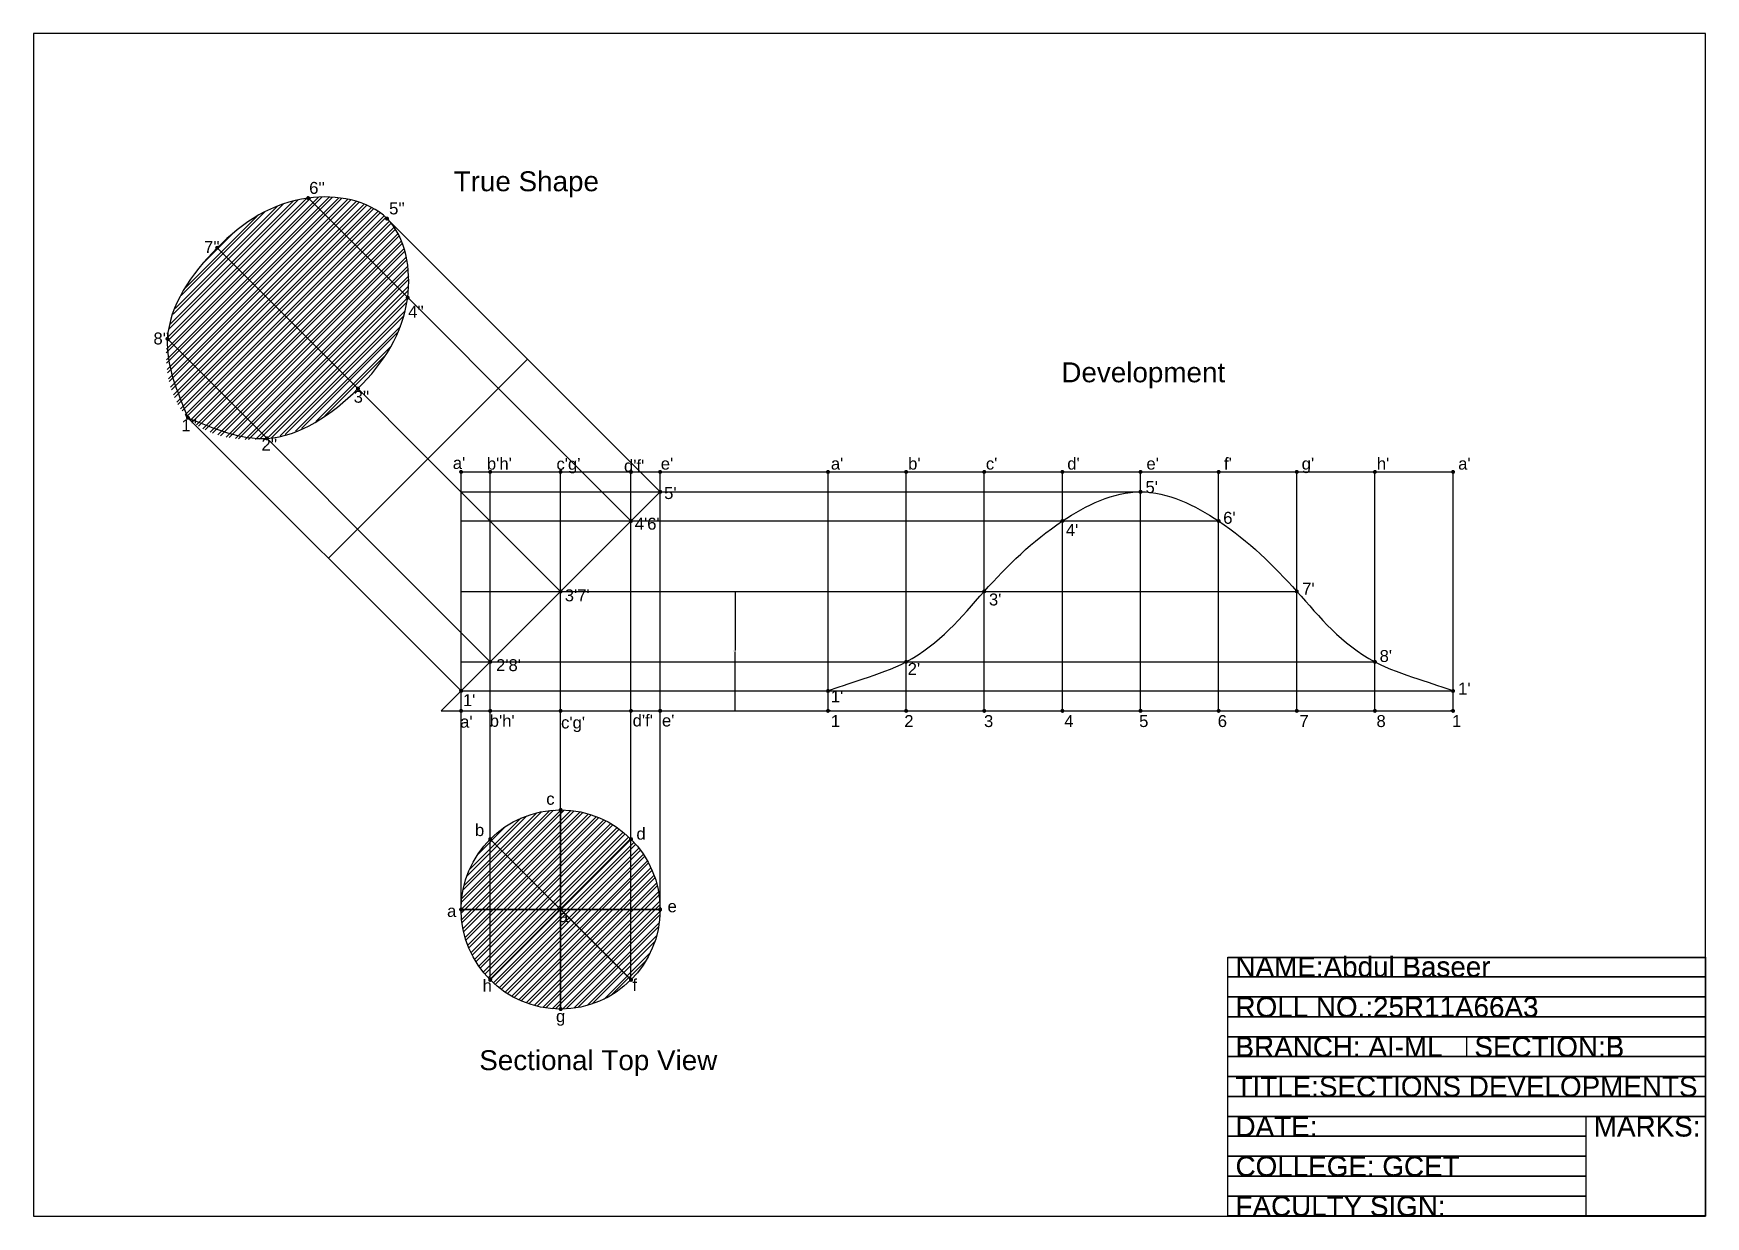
# Model space of a CAD drawing. Header units: millimetres. Extents: x 0 to 420, y 0 to 297.
import ezdxf

# ---------------------------------------------------------------- set-up
doc = ezdxf.new("R2010")
doc.units = ezdxf.units.MM
doc.header["$PDMODE"] = 32
doc.header["$PDSIZE"] = 2
doc.styles.get("Standard").update_dxf_attribs({"font": 'arial.ttf'})
doc.dimstyles.get("Standard").update_dxf_attribs({"dimtxt": 0.18, "dimasz": 0.18, "dimexe": 0.18, "dimexo": 0.0625, "dimgap": 0.09, "dimtad": 0, "dimtih": 1, "dimtoh": 1, "dimdec": 4, "dimzin": 0, "dimdsep": 46, "dimtxsty": 'Standard', "dimcen": 0.09, "dimadec": 0, "dimazin": 0, "dimtfac": 1, "dimtdec": 4, "dimtofl": 0, "dimtmove": 0, "dimatfit": 3, "dimfxl": 1, "dimtolj": 1, "dimtzin": 0, "dimarcsym": 0})
pattern_1 = [(45, (10.5253, -1.3631), (-1.325825, 1.325825), []), (45, (11.4092, -1.3631), (-1.325825, 1.325825), [])]

# ---------------------------------------------------------------- blocks, each defined once
blk = doc.blocks.new('*U13')
blk.add_line((0, 50), (0, 0))
blk = doc.blocks.new('*U14')
at = {"color": 0, "linetype": 'ByBlock', "lineweight": -2, "transparency": 16777216}
blk.add_blockref('*U13', (557.94, 78.5), dxfattribs=at)
for p, rotation in [((557.94, 128.5), 180), ((575.62, 85.82), 44.99999999999999), ((575.62, 121.18), 135), ((540.26, 121.18), 225.0000000000001), ((540.26, 85.82), 315.0000000000001), ((582.94, 103.5), 90), ((532.94, 103.5), 270)]:
    blk.add_blockref('*U13', p, dxfattribs=dict(at, rotation=rotation))
blk = doc.blocks.new('*D15')
at = {"color": 0, "lineweight": -2, "transparency": 16777216}
for p, q in [((132.48, 156.9), (176.4, 156.9)), ((176.22, 156.72), (176.22, 142.09)), ((176.22, 127.08), (176.22, 141.72)), ((132.48, 126.9), (176.4, 126.9))]:
    blk.add_line(p, q, dxfattribs=at)
at = {"color": 0, "transparency": 16777216}
for points in [[(176.19, 156.72), (176.25, 156.72), (176.22, 156.9)], [(176.19, 127.08), (176.25, 127.08), (176.22, 126.9)]]:
    blk.add_solid(points, dxfattribs=at)
at = {"layer": 'Defpoints', "color": 0, "transparency": 16777216}
for p in [(132.41, 156.9), (176.22, 156.9), (132.41, 126.9)]:
    blk.add_point(p, dxfattribs=at)
at = {"color": 0, "transparency": 16777216, "insert": (176.22, 141.9), "char_height": 0.18, "attachment_point": 5}
blk.add_mtext('\\A1;30mm', dxfattribs=at)

msp = doc.modelspace()

# ---------------------------------------------------------------- hatches: boundary and pattern name
h = msp.add_hatch()
h.set_pattern_fill('ANSI32', color=256, scale=5)
h.set_pattern_definition(pattern_1)
edge = h.paths.add_edge_path()
edge.add_spline(control_points=[(38.82128, 200.49679), (34.10931, 205.20876), (30.90232, 223.40851), (44.87723, 244.44084), (65.90956, 258.41575), (92.12143, 253.79694), (96.74024, 227.58507), (82.76533, 206.55274), (61.733, 192.57783), (43.53325, 195.78482), (38.82128, 200.49679)], knot_values=[0, 0, 0, 0, 20.487387511, 46.537656675, 72.587925839, 93.07531335, 113.562700862, 139.612970026, 165.66323919, 186.150626701, 186.150626701, 186.150626701, 186.150626701], degree=3, periodic=0)
h = msp.add_hatch()
h.set_pattern_fill('ANSI32', color=256, scale=5)
h.set_pattern_definition(pattern_1)
h.paths.add_polyline_path([(132.41358, 101.77767, -0.412749847), (132.16359, 102.02642, 0.193719636), (114.91357, 94.88123, -0.197613227), (114.98591, 94.70534, -0.198912367), (114.91269, 94.52857), (132.23681, 77.20445, -0.198912367), (132.41358, 77.27767)])
h.paths.add_polyline_path([(149.91448, 94.52857, -0.198912367), (149.84125, 94.70534, -0.197613227), (149.9136, 94.88123, 0.193719636), (132.66358, 102.02642, -0.412749847), (132.41358, 101.77767), (132.41358, 77.27767, -0.198912367), (132.59036, 77.20445)])
h.paths.add_polyline_path([(150.09125, 94.45534, -0.198912367), (149.91448, 94.52857), (132.59036, 77.20445, -0.198912367), (132.66358, 77.02767), (150.09125, 77.02767)])
h.paths.add_polyline_path([(150.26714, 94.52768, -0.197613227), (150.09125, 94.45534), (150.09125, 77.02767), (157.16358, 77.02767, -0.412749847), (157.41233, 77.27767, 0.193719636)])
h.paths.add_polyline_path([(157.41233, 76.77768, -0.412749847), (157.16358, 77.02767), (150.09125, 77.02767), (150.09125, 59.6, -0.197613227), (150.26714, 59.52766, 0.193719636)])
h.paths.add_polyline_path([(150.09125, 77.02767), (132.66358, 77.02767, -0.198912367), (132.59036, 76.8509), (149.91448, 59.52678, -0.198912367), (150.09125, 59.6)])
h.paths.add_polyline_path([(132.59036, 76.8509, -0.198912367), (132.41358, 76.77767), (132.41358, 52.27767, -0.412749847), (132.66358, 52.02892, 0.193719636), (149.9136, 59.17411, -0.197613227), (149.84125, 59.35, -0.198912367), (149.91448, 59.52678)])
h.paths.add_polyline_path([(132.41358, 76.77767, -0.198912367), (132.23681, 76.8509), (114.91269, 59.52678, -0.198912367), (114.98591, 59.35, -0.197613227), (114.91357, 59.17411, 0.193719636), (132.16359, 52.02892, -0.412749847), (132.41358, 52.27767)])
h.paths.add_polyline_path([(132.23681, 76.8509, -0.198912367), (132.16358, 77.02767), (114.73591, 77.02767), (114.73591, 59.6, -0.198912367), (114.91269, 59.52678)])
h.paths.add_polyline_path([(114.73591, 77.02767), (107.66358, 77.02767, -0.412749847), (107.41483, 76.77768, 0.193719636), (114.56002, 59.52766, -0.197613227), (114.73591, 59.6)])
h.paths.add_polyline_path([(114.73591, 94.45534, -0.197613227), (114.56002, 94.52768, 0.193719636), (107.41483, 77.27767, -0.412749847), (107.66358, 77.02767), (114.73591, 77.02767)])
h.paths.add_polyline_path([(114.91269, 94.52857, -0.198912367), (114.73591, 94.45534), (114.73591, 77.02767), (132.16358, 77.02767, -0.198912367), (132.23681, 77.20445)])

# ---------------------------------------------------------------- linework, layer by layer
for p, q in [((150.09125, 174.58215), (68.82217, 255.85123)), ((157.41358, 181.90448), (88.33888, 250.97919)), ((132.41358, 156.90448), (45.96683, 243.35123)), ((114.73591, 139.22681), (33.46683, 220.49589)), ((74.08951, 165.22856), (124.08951, 215.22856)), ((107.41358, 131.90448), (38.23127, 201.0868)), ((107.41358, 126.90448), (107.41358, 186.90448)), ((107.41358, 186.90448), (157.41358, 186.90448)), ((114.73591, 126.90448), (114.73591, 186.90448)), ((132.41358, 126.90448), (132.41358, 186.90448)), ((150.09125, 126.90448), (150.09125, 186.90448)), ((157.41358, 126.90448), (157.41358, 186.90448)), ((157.41358, 186.90448), (356.57539, 186.90448)), ((199.57539, 186.90448), (199.57539, 126.90448)), ((219.20039, 126.90448), (219.20039, 186.90448)), ((238.82539, 126.90448), (238.82539, 186.90448)), ((258.45039, 126.90448), (258.45039, 186.90448)), ((278.07539, 126.90448), (278.07539, 186.90448)), ((297.70039, 126.90448), (297.70039, 186.90448)), ((317.32539, 126.90448), (317.32539, 186.90448)), ((336.95039, 126.90448), (336.95039, 186.90448)), ((356.57539, 126.90448), (356.57539, 186.90448)), ((102.41358, 126.90448), (157.59036, 182.08126)), ((107.41358, 181.90448), (278.07539, 181.90448)), ((107.41358, 174.58215), (297.70039, 174.58215)), ((107.41358, 156.90448), (317.32539, 156.90448)), ((107.41358, 139.22681), (336.95039, 139.22681)), ((107.41358, 131.90448), (356.57539, 131.90448)), ((102.41358, 126.90448), (356.82539, 126.90448)), ((107.41358, 77.02767), (107.41358, 126.90448)), ((114.73591, 59.35), (114.73591, 126.90448)), ((132.41358, 102.02767), (132.41358, 126.90448)), ((150.09125, 59.35), (150.09125, 126.90448)), ((157.41358, 77.02767), (157.41358, 126.90448)), ((199.57539, 126.90448), (356.57539, 126.90448)), ((420, 60.08527), (300, 60.08527)), ((420, 60), (300, 60)), ((420, 55.08527), (300, 55.08527)), ((420, 55), (300, 55)), ((420, 50.08527), (300, 50.08527)), ((420, 50), (300, 50)), ((420, 45.08527), (300, 45.08527)), ((420, 45), (300, 45)), ((360, 40.08527), (360, 45.08527)), ((360, 40), (360, 45)), ((420, 40.08527), (300, 40.08527)), ((420, 40), (300, 40)), ((420, 35.08527), (300, 35.08527)), ((420, 35), (300, 35)), ((420, 30.08527), (300, 30.08527)), ((420, 30), (300, 30)), ((420, 25.08527), (300, 25.08527)), ((420, 25.08527), (300, 25.08527)), ((420, 25), (300, 25)), ((420, 25), (300, 25)), ((390, 0.08527), (390, 25.08527)), ((390, 0), (390, 25)), ((390, 20.08527), (300, 20.08527)), ((390, 20), (300, 20)), ((390, 15.08527), (300, 15.08527)), ((390, 15), (300, 15)), ((390, 10.08527), (300, 10.08527)), ((390, 10), (300, 10)), ((390, 5.08527), (300, 5.08527)), ((390, 5), (300, 5)), ((420, 0.08527), (300, 0.08527)), ((420, 0), (300, 0)), ((420, 0.08527), (360, 0.08527)), ((420, 0), (360, 0))]:
    msp.add_line(p, q)
for points in [[(0, 0), (420, 0), (420, 297), (0, 297)], [(420, 0.08527), (300, 0.08527), (300, 65.08527), (420, 65.08527)], [(420, 0), (300, 0), (300, 65), (420, 65)]]:
    msp.add_lwpolyline(points, close=True)
at = {"const_width": 0.5}
for points in [[(68.74895, 255.67446, 1), (69.24895, 255.67446, 1)], [(88.57128, 250.49679, 1), (89.07128, 250.49679, 1)], [(45.89361, 243.17446, 1), (46.39361, 243.17446, 1)], [(93.74895, 230.67446, 1), (94.24895, 230.67446, 1)], [(33.39361, 220.31912, 1), (33.89361, 220.31912, 1)], [(81.24895, 207.81912, 1), (81.74895, 207.81912, 1)], [(38.57128, 200.49679, 1), (39.07128, 200.49679, 1)], [(58.39361, 195.31912, 1), (58.89361, 195.31912, 1)], [(107.16358, 186.90448, 1), (107.66358, 186.90448, 1)], [(114.48591, 186.90448, 1), (114.98591, 186.90448, 1)], [(132.16358, 186.90448, 1), (132.66358, 186.90448, 1)], [(149.84125, 186.90448, 1), (150.34125, 186.90448, 1)], [(157.16358, 186.90448, 1), (157.66358, 186.90448, 1)], [(199.32539, 186.90448, 1), (199.82539, 186.90448, 1)], [(218.95039, 186.90448, 1), (219.45039, 186.90448, 1)], [(238.57539, 186.90448, 1), (239.07539, 186.90448, 1)], [(258.20039, 186.90448, 1), (258.70039, 186.90448, 1)], [(277.82539, 186.90448, 1), (278.32539, 186.90448, 1)], [(297.45039, 186.90448, 1), (297.95039, 186.90448, 1)], [(317.07539, 186.90448, 1), (317.57539, 186.90448, 1)], [(336.70039, 186.90448, 1), (337.20039, 186.90448, 1)], [(356.32539, 186.90448, 1), (356.82539, 186.90448, 1)], [(157.16358, 181.90448, 1), (157.66358, 181.90448, 1)], [(277.82539, 181.90448, 1), (278.32539, 181.90448, 1)], [(149.84125, 174.58215, 1), (150.34125, 174.58215, 1)], [(258.20039, 174.58215, 1), (258.70039, 174.58215, 1)], [(297.45039, 174.58215, 1), (297.95039, 174.58215, 1)], [(132.16358, 156.90448, 1), (132.66358, 156.90448, 1)], [(238.57539, 156.90448, 1), (239.07539, 156.90448, 1)], [(317.07539, 156.90448, 1), (317.57539, 156.90448, 1)], [(114.48591, 139.22681, 1), (114.98591, 139.22681, 1)], [(218.95039, 139.22681, 1), (219.45039, 139.22681, 1)], [(336.70039, 139.22681, 1), (337.20039, 139.22681, 1)], [(107.16358, 131.90448, 1), (107.66358, 131.90448, 1)], [(199.32539, 131.90448, 1), (199.82539, 131.90448, 1)], [(356.32539, 131.90448, 1), (356.82539, 131.90448, 1)], [(107.16358, 126.90448, 1), (107.66358, 126.90448, 1)], [(114.48591, 126.90448, 1), (114.98591, 126.90448, 1)], [(132.16358, 126.90448, 1), (132.66358, 126.90448, 1)], [(149.84125, 126.90448, 1), (150.34125, 126.90448, 1)], [(157.16358, 126.90448, 1), (157.66358, 126.90448, 1)], [(199.32539, 126.90448, 1), (199.82539, 126.90448, 1)], [(218.95039, 126.90448, 1), (219.45039, 126.90448, 1)], [(238.57539, 126.90448, 1), (239.07539, 126.90448, 1)], [(258.20039, 126.90448, 1), (258.70039, 126.90448, 1)], [(277.82539, 126.90448, 1), (278.32539, 126.90448, 1)], [(297.45039, 126.90448, 1), (297.95039, 126.90448, 1)], [(317.07539, 126.90448, 1), (317.57539, 126.90448, 1)], [(336.70039, 126.90448, 1), (337.20039, 126.90448, 1)], [(356.32539, 126.90448, 1), (356.82539, 126.90448, 1)], [(132.16358, 102.02767, 1), (132.66358, 102.02767, 1)], [(114.48591, 94.70534, 1), (114.98591, 94.70534, 1)], [(149.84125, 94.70534, 1), (150.34125, 94.70534, 1)], [(107.16358, 77.02767, 1), (107.66358, 77.02767, 1)], [(132.16358, 77.02767, 1), (132.66358, 77.02767, 1)], [(157.16358, 77.02767, 1), (157.66358, 77.02767, 1)], [(114.48591, 59.35, 1), (114.98591, 59.35, 1)], [(149.84125, 59.35, 1), (150.34125, 59.35, 1)], [(132.16358, 52.02767, 1), (132.66358, 52.02767, 1)]]:
    msp.add_lwpolyline(points, format="xyb", close=True, dxfattribs=at)
msp.add_circle((132.41358, 77.02767), 25)
msp.add_spline([(38.82128, 200.49679), (33.64361, 220.31912), (46.14361, 243.17446), (68.99895, 255.67446), (88.82128, 250.49679), (93.99895, 230.67446), (81.49895, 207.81912), (58.64361, 195.31912), (38.82128, 200.49679)], degree=3)
msp.add_open_spline([(199.57539, 131.90448), (203.78666, 133.69184), (223.4378, 138.27215), (238.36774, 157.21872), (255.85415, 174.40992), (278.07539, 185.21924), (300.29663, 174.40992), (317.78304, 157.21872), (332.71298, 138.27215), (352.36412, 133.69184), (356.57539, 131.90448)], degree=3, knots=[0, 0, 0, 0, 20.946530704, 47.359418183, 73.772305662, 94.718836366, 115.66536707, 142.078254549, 168.491142028, 189.437672732, 189.437672732, 189.437672732, 189.437672732])
for points in [[(200.24248, 126.90448), (199.98407, 126.98348), (199.73801, 127.0634), (199.50458, 127.14425)], [(356.64619, 127.14425), (356.41277, 127.0634), (356.16671, 126.98348), (355.9083, 126.90448)]]:
    msp.add_open_spline(points, degree=3)

# ---------------------------------------------------------------- block references
msp.add_blockref('*U14', (-425.5251, -26.47324))

# ---------------------------------------------------------------- texts
for s, p in [(' NAME:Abdul Baseer', (300, 60.18454)), (' NAME:Abdul Baseer', (300, 60.09927)), (' ROLL NO.:25R11A66A3', (300, 50.08527)), (' ROLL NO.:25R11A66A3', (300, 50)), (' BRANCH: AI-ML ', (300, 40.08527)), (' BRANCH: AI-ML ', (300, 40)), (' SECTION:B', (360, 40.08527)), (' SECTION:B', (360, 40)), (' TITLE:SECTIONS DEVELOPMENTS', (300, 30.08527)), (' TITLE:', (300, 30)), (' DATE: ', (300, 20.08527)), (' DATE: ', (300, 20)), (' MARKS:', (390, 20.08527)), (' MARKS:', (390, 20)), (' COLLEGE: GCET', (300, 10.08527)), (' COLLEGE: GCET', (300, 10)), (' FACULTY SIGN:', (300, 0.08527)), (' FACULTY SIGN:', (300, 0))]:
    msp.add_text(s, height=5).set_placement(p)
at = {"attachment_point": 1}
for s, insert, char_height in [('True Shape', (105.5545, 262.3797), 5), ("6''", (69.2557, 259.72019), 3), ("5''", (89.33888, 254.56797), 3), ("7''", (42.85161, 244.8953), 3), ("4''", (94.11181, 228.61398), 3), ("8''", (30.14392, 221.91031), 3), ('Development', (258.1883, 214.41125), 5), ("3''", (80.43012, 207.28147), 3), ("1''", (37.15529, 200.0868), 3), ("2''", (57.27999, 195.26222), 3), ("a'", (105.32647, 190.64539), 3), ("b'h'", (113.89479, 190.48075), 3), ("c'g'", (131.37122, 190.42914), 3), ("d'f'", (148.33395, 189.9536), 3), ("e'", (157.57051, 190.48402), 3), ("a'", (200.29671, 190.48402), 3), ("b'", (219.69523, 190.48402), 3), ("c'", (239.22771, 190.48402), 3), ("d'", (259.67355, 190.48402), 3), ("e'", (279.55855, 190.48402), 3), ("f'", (299.03483, 190.48402), 3), ("g'", (318.55497, 190.48402), 3), ("h'", (337.42672, 190.48402), 3), ("5'", (158.41226, 183.09889), 3), ("5'", (279.326, 184.58582), 3), ("6'", (298.84027, 176.88047), 3), ("4'", (259.31352, 173.80342), 3), ("3'7'", (133.45253, 157.40234), 3), ("3'", (239.99889, 156.36895), 3), ("7'", (318.67025, 159.06607), 3), ("2'", (219.58569, 138.93983), 3), ("8'", (338.12414, 142.18324), 3), ("1'", (107.86996, 131.08639), 3), ("1'", (200.29671, 132.0631), 3), ("1'", (357.84237, 134.00583), 3), ("b'h'", (114.60491, 125.89993), 3), ("d'f'", (150.5066, 125.9827), 3), ("a'", (107.16133, 125.67792), 3), ("c'g'", (132.52856, 125.48354), 3), ("e'", (157.86685, 125.9827), 3), ('1', (200.29671, 125.84361), 3), ('2', (218.73109, 125.84361), 3), ('3', (238.75781, 125.84361), 3), ('4', (258.92246, 125.84361), 3), ('5', (277.7243, 125.84361), 3), ('6', (297.46676, 125.84361), 3), ('7', (317.98343, 125.84361), 3), ('8', (337.33949, 125.84361), 3), ('1', (356.32033, 125.84361), 3), ('c', (128.80389, 106.32651), 3), ('d', (151.45419, 97.56294), 3), ('a', (103.87984, 78.16715), 3), ('a', (131.99105, 76.86), 3), ('e', (159.27454, 79.33364), 3), ('h', (112.81961, 59.43661), 3), ('f', (150.44192, 59.56535), 3), ('g', (131.25736, 51.73845), 3), ('Sectional Top View', (111.98536, 41.68796), 5)]:
    msp.add_mtext(s, dxfattribs=dict(at, insert=insert, char_height=char_height))
at = {"char_height": 3, "attachment_point": 1}
for s, insert, width in [("a'", (357.85902, 190.48402), 2.7810368), ("4'6'", (151.02605, 175.4025), 2.0013643), ("2'8'", (116.19571, 139.88126), 2.0013643), ('b', (110.89749, 98.46908), 2.2872406)]:
    msp.add_mtext(s, dxfattribs=dict(at, insert=insert, width=width))

# ---------------------------------------------------------------- dimensions: what is measured, and where the dimension line sits
dim = msp.add_linear_dim(base=(176.21741, 156.90448), p1=(132.41358, 126.90448), p2=(132.41358, 156.90448), angle=90, text='30mm', dimstyle='Standard')
dim.commit()
dim.dimension.update_dxf_attribs({"geometry": '*D15', "text_midpoint": (176.21741, 141.90448)})

doc.saveas('drawing.dxf')
